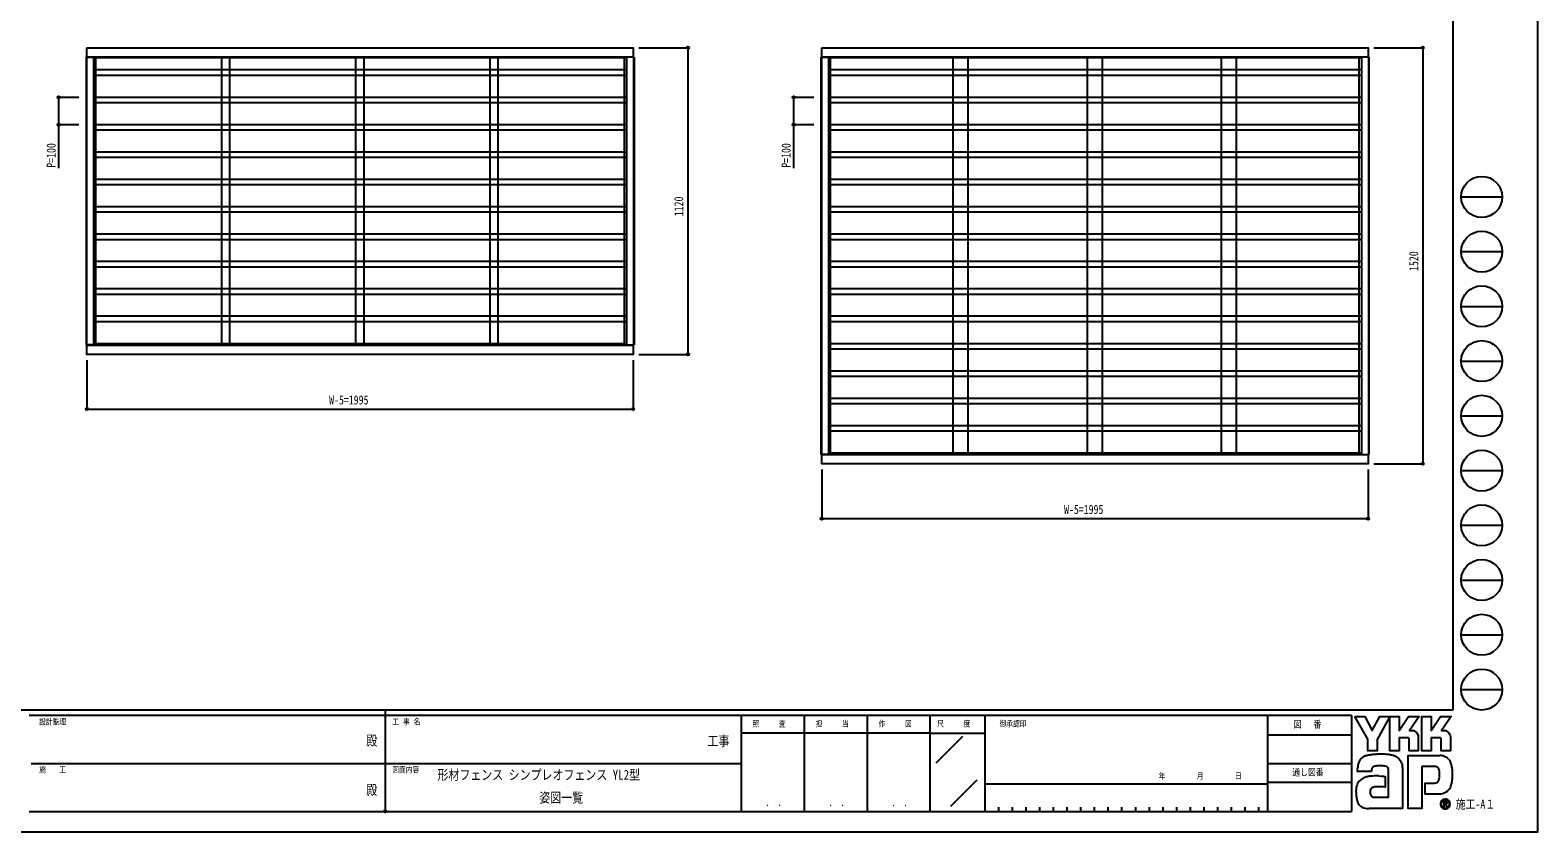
# Model space of a CAD drawing. Units: millimetres, scale not verified. Extents: x -4205 to 4205, y -2970 to 2970.
# Drawn here: x -1301 to 4205, y -2970 to -41 of the extents above; entities that cross this region are included whole.
import ezdxf
from ezdxf.enums import TextEntityAlignment as Align

# ---------------------------------------------------------------- set-up
doc = ezdxf.new("R2010")
doc.units = ezdxf.units.MM
doc.header["$LTSCALE"] = 16
doc.header["$PDMODE"] = 32
doc.header["$PDSIZE"] = 8
for name, color, linetype in [('0-1_USER1', 3, 'Continuous'), ('0-2_YKK_A1', 4, 'Continuous'), ('0-3_YKK_D', 6, 'Continuous'), ('0-4_YKK_ZWAK', 7, 'Continuous')]:
    doc.layers.add(name, color=color, linetype=linetype)
doc.styles.add('ＭＳ ゴシック', font='')
doc.styles.get('ＭＳ ゴシック').set_extended_font_data('MS Gothic')

msp = doc.modelspace()

# ---------------------------------------------------------------- linework, layer by layer
at = {"layer": '0-2_YKK_A1'}
for p, q in [((-1097.14, -139.75), (-1069.84, -139.75)), ((-1097.14, -139.75), (-1097.14, -1190.75)), ((-1094.94, -139.75), (-1094.94, -1190.75)), ((-1093.44, -139.25), (-1093.44, -139.75)), ((-1069.84, -139.75), (-1069.84, -1190.75)), ((876.96, -141.25), (-1069.84, -141.25)), ((-1061.94, -1191.25), (-1061.94, -139.25)), ((-601.44, -1191.25), (-601.44, -139.25)), ((-571.44, -1191.25), (-571.44, -139.25)), ((-111.44, -1191.25), (-111.44, -139.25)), ((-81.44, -1191.25), (-81.44, -139.25)), ((378.56, -1191.25), (378.56, -139.25)), ((408.56, -1191.25), (408.56, -139.25)), ((869.06, -1191.25), (869.06, -139.25)), ((904.26, -139.75), (876.96, -139.75)), ((900.56, -139.25), (900.56, -139.75)), ((902.06, -139.75), (902.06, -1190.75)), ((904.26, -139.75), (904.26, -1190.75)), ((1586.8, -139.75), (1614.1, -139.75)), ((1586.8, -139.75), (1586.8, -1590.75)), ((1589, -139.75), (1589, -1590.75)), ((1590.5, -139.25), (1590.5, -139.75)), ((1614.1, -139.75), (1614.1, -1590.75)), ((3560.9, -141.25), (1614.1, -141.25)), ((1622, -1591.25), (1622, -139.25)), ((2070, -1591.25), (2070, -139.25)), ((2125, -1591.25), (2125, -139.25)), ((2560, -1591.25), (2560, -139.25)), ((2615, -1591.25), (2615, -139.25)), ((3050, -1591.25), (3050, -139.25)), ((3105, -1591.25), (3105, -139.25)), ((3553, -1591.25), (3553, -139.25)), ((3588.2, -139.75), (3560.9, -139.75)), ((3584.5, -139.25), (3584.5, -139.75)), ((3586, -139.75), (3586, -1590.75)), ((3588.2, -139.75), (3588.2, -1590.75)), ((876.96, -186.25), (-1069.84, -186.25)), ((876.96, -206.25), (-1069.84, -206.25)), ((3560.9, -186.25), (1614.1, -186.25)), ((3560.9, -206.25), (1614.1, -206.25)), ((876.96, -286.25), (-1069.84, -286.25)), ((876.96, -306.25), (-1069.84, -306.25)), ((3560.9, -286.25), (1614.1, -286.25)), ((3560.9, -306.25), (1614.1, -306.25)), ((876.96, -386.25), (-1069.84, -386.25)), ((876.96, -406.25), (-1069.84, -406.25)), ((3560.9, -386.25), (1614.1, -386.25)), ((3560.9, -406.25), (1614.1, -406.25)), ((876.96, -486.25), (-1069.84, -486.25)), ((3560.9, -486.25), (1614.1, -486.25)), ((876.96, -506.25), (-1069.84, -506.25)), ((3560.9, -506.25), (1614.1, -506.25)), ((876.96, -586.25), (-1069.84, -586.25)), ((3560.9, -586.25), (1614.1, -586.25)), ((876.96, -606.25), (-1069.84, -606.25)), ((3560.9, -606.25), (1614.1, -606.25)), ((876.96, -686.25), (-1069.84, -686.25)), ((876.96, -706.25), (-1069.84, -706.25)), ((3560.9, -686.25), (1614.1, -686.25)), ((3560.9, -706.25), (1614.1, -706.25)), ((876.96, -786.25), (-1069.84, -786.25)), ((876.96, -806.25), (-1069.84, -806.25)), ((3560.9, -786.25), (1614.1, -786.25)), ((3560.9, -806.25), (1614.1, -806.25)), ((876.96, -886.25), (-1069.84, -886.25)), ((876.96, -906.25), (-1069.84, -906.25)), ((3560.9, -886.25), (1614.1, -886.25)), ((3560.9, -906.25), (1614.1, -906.25)), ((876.96, -986.25), (-1069.84, -986.25)), ((3560.9, -986.25), (1614.1, -986.25)), ((876.96, -1006.25), (-1069.84, -1006.25)), ((3560.9, -1006.25), (1614.1, -1006.25)), ((876.96, -1086.25), (-1069.84, -1086.25)), ((3560.9, -1086.25), (1614.1, -1086.25)), ((876.96, -1106.25), (-1069.84, -1106.25)), ((3560.9, -1106.25), (1614.1, -1106.25)), ((-1069.84, -1190.75), (-1097.14, -1190.75)), ((-1093.44, -1190.75), (-1093.44, -1191.25)), ((876.96, -1186.25), (-1069.84, -1186.25)), ((900.56, -1190.75), (900.56, -1191.25)), ((3560.9, -1186.25), (1614.1, -1186.25)), ((3560.9, -1206.25), (1614.1, -1206.25)), ((3560.9, -1286.25), (1614.1, -1286.25)), ((3560.9, -1306.25), (1614.1, -1306.25)), ((3560.9, -1386.25), (1614.1, -1386.25)), ((3560.9, -1406.25), (1614.1, -1406.25)), ((3560.9, -1486.25), (1614.1, -1486.25)), ((3560.9, -1506.25), (1614.1, -1506.25)), ((1614.1, -1590.75), (1586.8, -1590.75)), ((1590.5, -1590.75), (1590.5, -1591.25)), ((3560.9, -1586.25), (1614.1, -1586.25)), ((3584.5, -1590.75), (3584.5, -1591.25))]:
    msp.add_line(p, q, dxfattribs=at)
for points in [[(-1093.94, -105.25), (901.06, -105.25), (901.06, -139.25), (-1093.94, -139.25)], [(1590, -105.25), (3585, -105.25), (3585, -139.25), (1590, -139.25)], [(-1093.94, -1191.25), (901.06, -1191.25), (901.06, -1225.25), (-1093.94, -1225.25)], [(1590, -1591.25), (3585, -1591.25), (3585, -1625.25), (1590, -1625.25)]]:
    msp.add_lwpolyline(points, close=True, dxfattribs=at)
for points in [[(876.96, -139.75), (876.96, -1190.75), (904.26, -1190.75)], [(3560.9, -139.75), (3560.9, -1590.75), (3588.2, -1590.75)]]:
    msp.add_lwpolyline(points, dxfattribs=at)
at = {"layer": '0-3_YKK_D'}
for p, q in [((922.06, -105.25), (1102.06, -105.25)), ((1101.06, -105.25), (1101.06, -1225.25)), ((3606, -105.25), (3786, -105.25)), ((3785, -105.25), (3785, -1625.25)), ((-1123.14, -286.25), (-1198.14, -286.25)), ((1560.8, -286.25), (1485.8, -286.25)), ((-1123.14, -386.25), (-1198.14, -386.25)), ((1560.8, -386.25), (1485.8, -386.25)), ((-1093.94, -1246.25), (-1093.94, -1426.25)), ((901.06, -1246.25), (901.06, -1426.25)), ((922.06, -1225.25), (1102.06, -1225.25)), ((-1093.94, -1425.25), (901.06, -1425.25)), ((1590, -1646.25), (1590, -1826.25)), ((3585, -1646.25), (3585, -1826.25)), ((3606, -1625.25), (3786, -1625.25)), ((1590, -1825.25), (3585, -1825.25))]:
    msp.add_line(p, q, dxfattribs=at)
for points in [[(-1197.14, -286.25), (-1197.14, -386.25), (-1197.14, -544.45)], [(1486.8, -286.25), (1486.8, -386.25), (1486.8, -544.45)]]:
    msp.add_lwpolyline(points, dxfattribs=at)
for centre in [(1101.06, -105.25), (3785, -105.25), (-1197.14, -286.25), (1486.8, -286.25), (-1197.14, -386.25), (1486.8, -386.25), (1101.06, -1225.25), (-1093.94, -1425.25), (901.06, -1425.25), (3785, -1625.25), (1590, -1825.25), (3585, -1825.25)]:
    msp.add_circle(centre, 4.25, dxfattribs=at)
at = {"layer": '0-4_YKK_ZWAK'}
for p, q in [((3895.02, 2775), (3895.02, -2525)), ((3925.02, -650), (4075.02, -650)), ((3925.02, -850), (4075.02, -850)), ((3925.02, -1050), (4075.02, -1050)), ((3925.02, -1250), (4075.02, -1250)), ((3925.02, -1450), (4075.02, -1450)), ((3925.02, -1650), (4075.02, -1650)), ((3925.02, -1850), (4075.02, -1850)), ((3925.02, -2050), (4075.02, -2050)), ((3925.02, -2250), (4075.02, -2250)), ((3925.02, -2450), (4075.02, -2450)), ((3895.02, -2525), (-3904.98, -2525)), ((-4.98, -2525), (-4.98, -2895)), ((-4.98, -2545), (-1304.98, -2545)), ((1295.02, -2545), (-4.98, -2545)), ((1525.02, -2545), (1525.02, -2895)), ((1755.02, -2545), (1755.02, -2895)), ((1985.02, -2545), (1985.02, -2895)), ((2185.02, -2545), (1985.02, -2545)), ((3217.52, -2545), (2185.02, -2545)), ((2185.02, -2545), (2185.02, -2895)), ((3217.52, -2545), (3217.52, -2895)), ((3525.02, -2545), (3217.52, -2545)), ((3525.02, -2545), (3525.02, -2895)), ((1985.02, -2610), (1295.02, -2610)), ((1985.02, -2610), (2185.02, -2610)), ((2007.1, -2718.29), (2105.04, -2620.36)), ((3217.52, -2615), (3525.02, -2615)), ((-1297.48, -2720), (-4.98, -2720)), ((-4.98, -2720), (1295.02, -2720)), ((3217.52, -2720), (3525.02, -2720)), ((2060.67, -2875.99), (2156.89, -2779.77)), ((2185.02, -2795), (3217.52, -2795)), ((3525.02, -2790), (3217.52, -2790)), ((-1304.98, -2895), (-4.98, -2895)), ((-4.98, -2895), (1295.02, -2895)), ((1295.02, -2895), (1985.02, -2895)), ((1985.02, -2895), (2185.02, -2895)), ((2185.02, -2895), (3217.52, -2895)), ((2235.02, -2880), (2235.02, -2895)), ((2285.02, -2880), (2285.02, -2895)), ((2335.02, -2880), (2335.02, -2895)), ((2385.02, -2880), (2385.02, -2895)), ((2435.02, -2880), (2435.02, -2895)), ((2485.02, -2880), (2485.02, -2895)), ((2535.02, -2880), (2535.02, -2895)), ((2585.02, -2880), (2585.02, -2895)), ((2635.02, -2880), (2635.02, -2895)), ((2685.02, -2880), (2685.02, -2895)), ((2735.02, -2880), (2735.02, -2895)), ((2785.02, -2880), (2785.02, -2895)), ((2835.02, -2880), (2835.02, -2895)), ((2885.02, -2880), (2885.02, -2895)), ((2935.02, -2880), (2935.02, -2895)), ((2985.02, -2880), (2985.02, -2895)), ((3035.02, -2880), (3035.02, -2895)), ((3085.02, -2880), (3085.02, -2895)), ((3135.02, -2880), (3135.02, -2895)), ((3185.02, -2880), (3185.02, -2895)), ((3217.52, -2895), (3525.02, -2895)), ((3866.67, -2883.98), (3866.67, -2883.98))]:
    msp.add_line(p, q, dxfattribs=at)
for points in [[(-4205, -2970), (4205, -2970), (4205, 2970), (-4205, 2970)], [(3536.02, -2548), (3572.83, -2548), (3600.47, -2600.1), (3628.04, -2548), (3664.88, -2548), (3617.67, -2631.99), (3617.67, -2674.13), (3584.1, -2674.13), (3584.1, -2630.86)]]:
    msp.add_lwpolyline(points, close=True, dxfattribs=at)
for points in [[(1985.02, -2545), (1295.02, -2545), (1295.02, -2895)], [(3730.55, -2626.61), (3698.77, -2626.61), (3698.77, -2674.1), (3664.91, -2674.1), (3664.91, -2548), (3698.77, -2548), (3698.77, -2599.58), (3732.07, -2548), (3771.84, -2548), (3736.16, -2600.21), (3737.42, -2600.21), (3738.82, -2600.21), (3740.25, -2600.21), (3741.63, -2600.21), (3742.87, -2600.21), (3743.86, -2600.21), (3744.52, -2600.21), (3744.77, -2600.21)], [(3847.51, -2626.61), (3815.77, -2626.61), (3815.77, -2674.13), (3781.9, -2674.13), (3781.9, -2548), (3815.77, -2548), (3815.77, -2599.58), (3849.03, -2548), (3888.8, -2548), (3853.12, -2600.21), (3854.4, -2600.21), (3855.8, -2600.21), (3857.24, -2600.21), (3858.61, -2600.21), (3859.84, -2600.21), (3860.83, -2600.21), (3861.49, -2600.21), (3861.73, -2600.21)], [(3754.51, -2602.21), (3758.55, -2604.52), (3761.97, -2607.53), (3764.73, -2611.12), (3766.76, -2615.15), (3768.01, -2619.5), (3768.44, -2624.04), (3768.44, -2674.22), (3735.41, -2674.22), (3735.41, -2631.41)], [(3871.48, -2602.21), (3875.54, -2604.52), (3878.97, -2607.53), (3881.74, -2611.12), (3883.78, -2615.15), (3885.05, -2619.5), (3885.48, -2624.04), (3885.48, -2674.13), (3852.37, -2674.13), (3852.37, -2631.41)], [(3828.87, -2731.51), (3781.19, -2731.51), (3781.19, -2885), (3731.23, -2885), (3731.23, -2690.79), (3847.35, -2690.79)], [(3604.8, -2732.31), (3602.47, -2733.62), (3600.66, -2735.22), (3599.29, -2737.08), (3598.29, -2739.2), (3597.61, -2741.53), (3597.16, -2744.07), (3596.89, -2746.79), (3596.73, -2749.67), (3546.74, -2749.79), (3546.89, -2742.95), (3547.17, -2735.27)], [(3707.71, -2719.17), (3709.13, -2724.9), (3709.93, -2731.04), (3710.18, -2737.59), (3710.18, -2885), (3589.55, -2885)], [(3623.95, -2765.53), (3633.41, -2766.15), (3640.84, -2766.99), (3645.71, -2767.77), (3647.45, -2768.23), (3647.45, -2806.47), (3641.92, -2805.89), (3635.86, -2805.56), (3629.65, -2805.43), (3623.69, -2805.45), (3618.37, -2805.56), (3614.08, -2805.71), (3611.23, -2805.84), (3610.19, -2805.89), (3605.86, -2806.68), (3602.13, -2807.92), (3599, -2809.61), (3596.47, -2811.77), (3594.53, -2814.4), (3593.18, -2817.5), (3592.44, -2821.1), (3592.29, -2825.19), (3592.76, -2829.69), (3593.72, -2833.41), (3595.09, -2836.42), (3596.83, -2838.79), (3598.86, -2840.59), (3601.13, -2841.91), (3603.59, -2842.79), (3606.16, -2843.32), (3659.26, -2843.32), (3659.26, -2745.07), (3659.28, -2743.13), (3659.18, -2741.22), (3658.93, -2739.39), (3658.5, -2737.65), (3657.86, -2736.02), (3656.99, -2734.55), (3655.84, -2733.24), (3654.39, -2732.12)], [(3654.39, -2732.12), (3651.27, -2730.9), (3646.29, -2729.87), (3639.94, -2729.1), (3632.71, -2728.69), (3625.08, -2728.73), (3617.56, -2729.28)], [(3845.83, -2761), (3845.76, -2754.63), (3845.46, -2748.9), (3844.74, -2743.86), (3843.44, -2739.59)], [(3878.71, -2704.51), (3881.97, -2708.62), (3884.41, -2712.61), (3886.12, -2716.22)], [(3874.56, -2820.97), (3869.95, -2824.56), (3865.14, -2827.38), (3860.18, -2829.48), (3855.1, -2830.92), (3849.93, -2831.74), (3844.72, -2832.01), (3793.36, -2832.01), (3793.36, -2791.66), (3822.32, -2791.66), (3827.66, -2791.59), (3832.36, -2791.13), (3836.39, -2789.95)], [(3874.61, -2862.6), (3874.58, -2862.01), (3874.51, -2861.45), (3874.39, -2860.9), (3874.22, -2860.39), (3874, -2859.9), (3873.74, -2859.44), (3873.43, -2859.01), (3873.08, -2858.61), (3872.62, -2858.2), (3872.1, -2857.85), (3871.54, -2857.54), (3870.93, -2857.29), (3870.28, -2857.1), (3869.58, -2856.96), (3868.85, -2856.87), (3868.08, -2856.84), (3860.5, -2856.84), (3860.5, -2879.14), (3862.79, -2879.14), (3862.79, -2859.12), (3868.08, -2859.12), (3868.62, -2859.14), (3869.14, -2859.19), (3869.62, -2859.28), (3870.06, -2859.4), (3870.47, -2859.56), (3870.84, -2859.75), (3871.17, -2859.97), (3871.47, -2860.22)], [(3872.36, -2862.6), (3872.22, -2863.67), (3871.84, -2864.51), (3871.26, -2865.16), (3870.55, -2865.62), (3869.74, -2865.94), (3868.9, -2866.14), (3868.08, -2866.24), (3867.33, -2866.27), (3865.34, -2866.27), (3866.35, -2867.97), (3872.89, -2879.22), (3875.51, -2879.22), (3869.2, -2868.39), (3869.79, -2868.27), (3870.36, -2868.12), (3870.89, -2867.94), (3871.4, -2867.73), (3871.87, -2867.49), (3872.31, -2867.22), (3872.71, -2866.91), (3873.08, -2866.58)]]:
    msp.add_lwpolyline(points, dxfattribs=at)
for centre in [(4000.02, -650), (4000.02, -850), (4000.02, -1050), (4000.02, -1250), (4000.02, -1450), (4000.02, -1650), (4000.02, -1850), (4000.02, -2050), (4000.02, -2250), (4000.02, -2450)]:
    msp.add_circle(centre, 75, dxfattribs=at)
for centre, radius, start, end in [((3730.72, -2631.29), 4.69, 358.57817, 92.1683), ((3744.82, -2625.19), 24.98, 78.26798, 90.11215), ((3745.17, -2623.37), 23.12, 66.19963, 78.22058), ((3847.71, -2631.27), 4.67, 358.29941, 92.43455), ((3861.78, -2625.23), 25.02, 78.27851, 90.10826), ((3862.12, -2623.48), 23.23, 66.2483, 78.23226), ((3584.93, -2728.01), 36.18, 122.60463, 137.83438), ((3589.72, -2735.75), 45.28, 108.37421, 122.42809), ((3597.29, -2762.69), 73.25, 100.93159, 107.35499), ((3622.05, -2882.82), 195.9, 97.86054, 101.37938), ((3633.68, -2963.58), 277.49, 94.90201, 97.9576), ((3634.47, -2970.05), 284, 91.6169, 94.94971), ((3633.37, -2924.06), 238, 87.51794, 91.66439), ((3636.46, -2857.78), 171.65, 81.92631, 87.59083), ((3645.59, -2795.23), 108.44, 73.67137, 82.05943), ((3659.13, -2749.92), 61.15, 60.60528, 73.9085), ((3664.67, -2738.86), 48.8, 52.17347, 59.90542), ((3845.45, -2744.21), 53.45, 78.73198, 87.96551), ((3847.02, -2736.2), 45.29, 69.03034, 78.69541), ((3848.48, -2732.3), 41.13, 59.39484, 68.9885), ((3849.16, -2731.11), 39.76, 50.3012, 59.3616), ((3637.8, -2740.46), 90.78, 171.55622, 176.72493), ((3607.04, -2735.87), 59.68, 163.48385, 171.57982), ((3591.61, -2731.29), 43.58, 152.2125, 163.4865), ((3584.94, -2727.84), 36.07, 138.03852, 152.12015), ((3617.99, -2763.63), 33.98, 102.4979, 112.84632), ((3624.57, -2791.99), 63.1, 96.37207, 102.75341), ((3669.63, -2732.45), 40.69, 43.55042, 52.14561), ((3672.36, -2729.81), 36.9, 34.48659, 43.50182), ((3672.38, -2729.75), 36.85, 25.58915, 34.43128), ((3669.1, -2731.29), 40.47, 17.43089, 25.54591), ((3829.14, -2756.01), 24.5, 77.94572, 90.63794), ((3831.27, -2746.02), 14.29, 60.20991, 77.92418), ((3832.65, -2743.42), 11.35, 39.8078, 59.75378), ((3830.71, -2744.9), 13.79, 22.65544, 39.38165), ((3848.91, -2731.39), 40.13, 42.05209, 50.28551), ((3829.09, -2742.81), 62.92, 14.76267, 25.00486), ((3790.5, -2753.33), 102.92, 7.9139, 14.95041), ((3751.96, -2758.93), 141.87, 2.54376, 8.01251), ((3729.86, -2760.1), 163.99, 357.76419, 2.60674), ((3608.98, -2820.7), 68, 164.97537, 174.56739), ((3592.46, -2816.29), 50.9, 153.89178, 164.94341), ((3584.93, -2812.67), 42.55, 142.04688, 153.80771), ((3583.47, -2811.63), 40.76, 130.60221, 141.94427), ((3585.88, -2814.51), 44.52, 120.60724, 130.53081), ((3590.62, -2822.57), 53.87, 112.58838, 120.58162), ((3596.99, -2837.9), 70.47, 106.61303, 112.59024), ((3607.02, -2871.61), 105.64, 99.87193, 106.59825), ((3612.64, -2903.27), 137.79, 94.78469, 99.91711), ((3615.38, -2934.77), 169.41, 90.80099, 94.81812), ((3615.8, -2958.23), 192.87, 87.57779, 90.82714), ((3831.72, -2779.43), 11.51, 293.91672, 314.09376), ((3830.15, -2778.04), 13.6, 314.78099, 333.92928), ((3820.05, -2773.14), 24.83, 334.00676, 347.34989), ((3792.5, -2766.76), 53.11, 347.14308, 355.40008), ((3732.2, -2761.58), 113.62, 355.2339, 0.29193), ((3850.36, -2789.43), 39.35, 326.23251, 339.61931), ((3813.41, -2775.12), 78.97, 339.22498, 347.31457), ((3769.15, -2764.79), 124.42, 347.15166, 352.97565), ((3736.17, -2760.5), 157.68, 352.8937, 357.82206), ((3638.13, -2823.49), 97.29, 174.55588, 182.47272), ((3692.5, -2822.63), 151.65, 181.90948, 187.89042), ((3628.69, -2831.61), 87.22, 187.80471, 196.36971), ((3595, -2841.56), 52.09, 196.3102, 208.20993), ((3866.7, -2868.19), 17.64, 90.09157, 179.92363), ((3866.59, -2868.13), 15.69, 134.8007, 180.12175), ((3866.64, -2868.04), 15.66, 89.86602, 135.149), ((3866.7, -2868.16), 17.61, 44.93442, 90.08536), ((3866.71, -2868.16), 15.78, 45.03108, 90.11509), ((3869.01, -2862.5), 3.35, 358.3894, 42.86139), ((3869.07, -2862.76), 5.53, 316.37674, 1.6565), ((3841.23, -2783.39), 50.24, 311.57033, 318.66243), ((3866.72, -2868.17), 15.77, 0.00643, 45.07115), ((3835.41, -2778.29), 57.97, 318.67367, 325.29112), ((3866.84, -2868.1), 17.47, 359.78949, 45.13288), ((3580.34, -2849.36), 35.47, 208.29777, 223.35561), ((3577.03, -2852.28), 31.07, 223.64205, 239.63663), ((3579.77, -2847.28), 36.77, 239.8785, 253.65355), ((3584.8, -2830.01), 54.75, 253.69102, 263.74909), ((3589.06, -2792.1), 92.9, 263.68487, 270.30455), ((3866.59, -2868.21), 17.53, 179.86065, 225.14399), ((3866.53, -2868.23), 15.62, 179.75513, 225.29722), ((3866.68, -2868.21), 17.59, 224.94536, 269.98445), ((3866.64, -2868.37), 15.61, 224.62822, 270.10973), ((3866.65, -2868.14), 15.84, 270.09072, 359.90926), ((3866.68, -2868.12), 17.68, 269.98802, 314.93777), ((3866.8, -2868.24), 17.51, 314.92572, 0.23508)]:
    msp.add_arc(centre, radius, start, end, dxfattribs=at)
msp.add_point((-4.98, -2895), dxfattribs=at)

# ---------------------------------------------------------------- texts
at = {"layer": '0-1_USER1', "style": 'ＭＳ ゴシック', "width": 0.8}
for s, p in [('形材フェンス シンプレオフェンス YL2型', (186.35, -2790.83)), (' 姿図一覧', (538.35, -2874.17))]:
    msp.add_text(s, height=36.66, dxfattribs=at).set_placement(p, align=Align.BOTTOM_LEFT)
at = {"layer": '0-3_YKK_D', "style": 'ＭＳ ゴシック', "width": 0.8}
for s, p in [('P=100', (-1198.14, -543.45)), ('P=100', (1485.8, -543.45)), ('1120', (1094.06, -720.45)), ('1520', (3778, -920.45))]:
    msp.add_text(s, height=32.99, rotation=90, dxfattribs=at).set_placement(p, align=Align.BOTTOM_LEFT)
for p in [(-209.24, -1418.25), (2474.7, -1818.25)]:
    msp.add_text('W-5=1995', height=32.99, dxfattribs=at).set_placement(p, align=Align.BOTTOM_LEFT)
at = {"layer": '0-4_YKK_ZWAK', "style": 'ＭＳ ゴシック', "width": 0.8}
for s, height, p in [('設計監理', 21.99, (-1268.31, -2585)), ('工 事 名', 21.99, (21.27, -2585)), ('照     査', 21.99, (1336.42, -2592.5)), ('担     当', 21.99, (1567.22, -2592.5)), ('作     図', 21.99, (1797.22, -2592.5)), ('尺     度', 21.99, (2011.42, -2592.5)), ('御承認印', 21.99, (2239.14, -2592.5)), ('図\u3000 番', 25.66, (3313.4, -2597.5)), ('殿', 36.66, (-73.67, -2665.83)), ('工事', 36.66, (1172.33, -2667.47)), ('施\u3000\u3000工', 21.99, (-1268.31, -2760)), ('図面内容', 21.99, (21.27, -2760)), ('年        月        日', 21.99, (2819.91, -2783.21)), ('通し図番', 25.66, (3307.8, -2772.5)), ('殿', 36.66, (-73.67, -2845.83)), ('施工-A１', 32.99, (3905.02, -2895)), ('． ．', 25.92, (1385, -2884.35)), ('． ．', 25.92, (1615, -2884.35)), ('． ．', 25.92, (1845, -2884.35))]:
    msp.add_text(s, height=height, dxfattribs=at).set_placement(p, align=Align.BOTTOM_LEFT)

doc.saveas('drawing.dxf')
